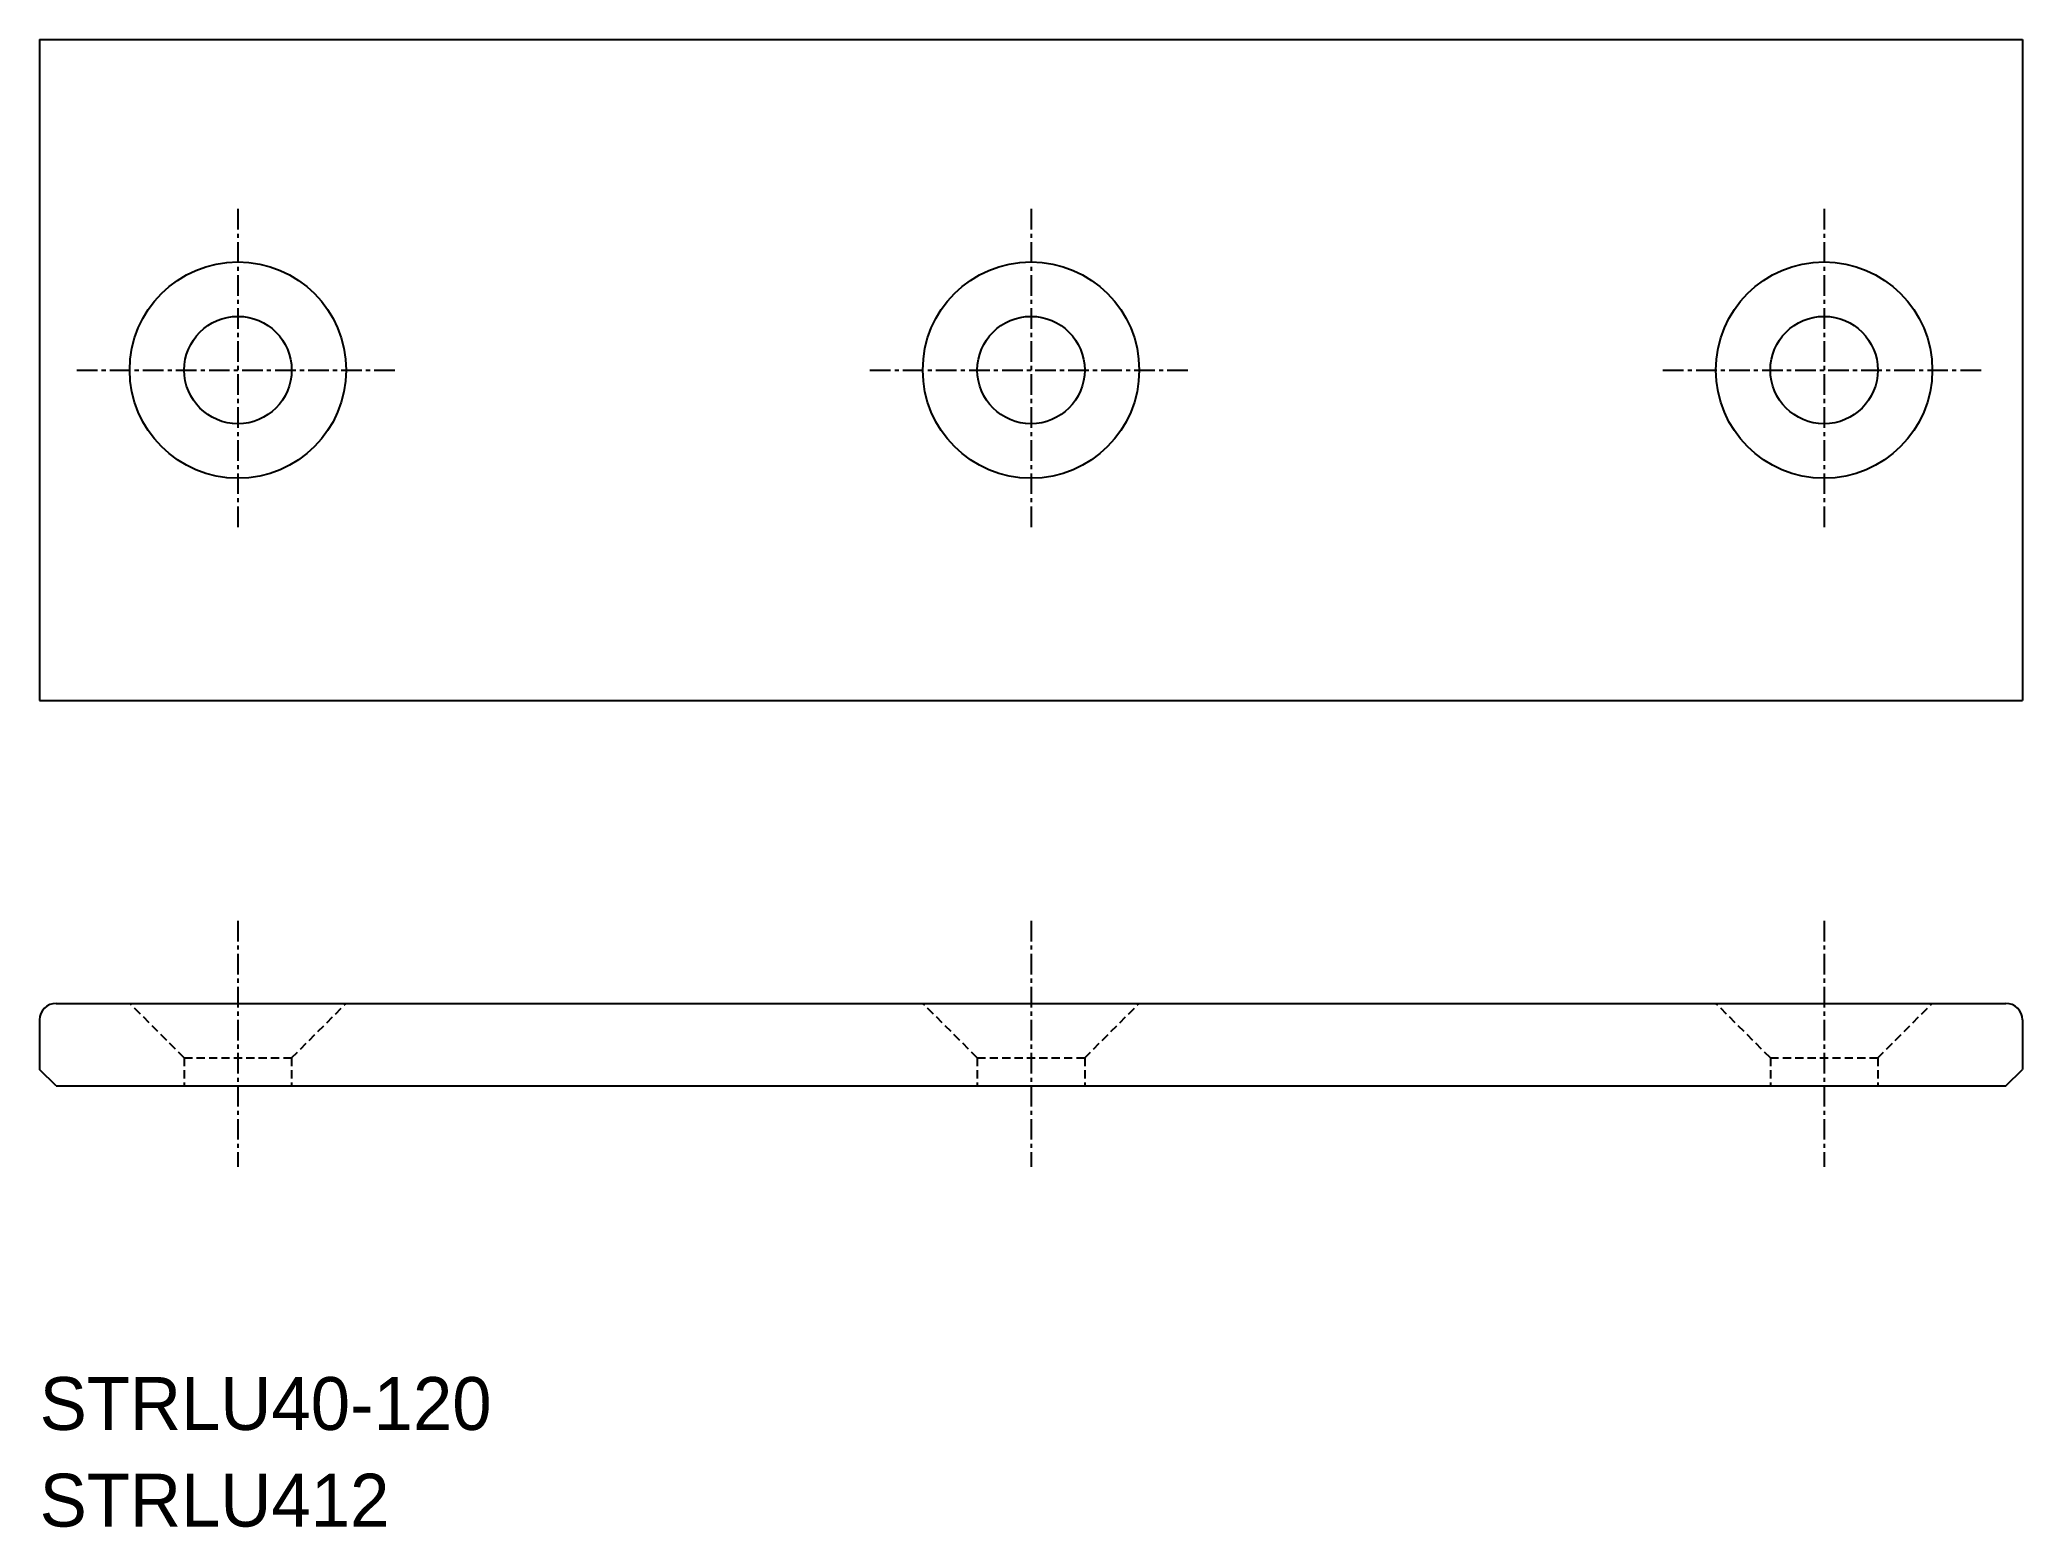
# Model space of a CAD drawing. Extents: x 10 to 130, y 10 to 100.
import ezdxf

# ---------------------------------------------------------------- set-up
doc = ezdxf.new("R2010")
doc.units = 0
doc.linetypes.add('CENTER', pattern=[2, 1.25, -0.25, 0.25, -0.25])
doc.linetypes.add('DASHED', pattern=[0.75, 0.5, -0.25])
doc.layers.get('0').update_dxf_attribs({"linetype": 'CONTINUOUS'})
doc.layers.add('CENTER', color=1, linetype='CENTER')

msp = doc.modelspace()

# ---------------------------------------------------------------- linework, layer by layer
at = {"color": 7, "linetype": 'CONTINUOUS'}
for p, q in [((10, 100), (10, 60)), ((10, 100), (130, 100)), ((130, 100), (130, 60)), ((10, 60), (130, 60)), ((11, 41.67), (129, 41.67)), ((10, 40.67), (10, 37.67)), ((130, 40.67), (130, 37.67)), ((11, 36.67), (10, 37.67)), ((129, 36.67), (130, 37.67)), ((11, 36.67), (129, 36.67))]:
    msp.add_line(p, q, dxfattribs=at)
at = {"color": 3, "linetype": 'DASHED'}
for p, q in [((18.75, 38.37), (15.45, 41.67)), ((25.25, 38.37), (28.55, 41.67)), ((66.75, 38.37), (63.45, 41.67)), ((73.25, 38.37), (76.55, 41.67)), ((114.75, 38.37), (111.45, 41.67)), ((121.25, 38.37), (124.55, 41.67)), ((18.75, 38.37), (25.25, 38.37)), ((18.75, 38.37), (18.75, 36.67)), ((25.25, 38.37), (25.25, 36.67)), ((66.75, 38.37), (73.25, 38.37)), ((66.75, 38.37), (66.75, 36.67)), ((73.25, 38.37), (73.25, 36.67)), ((114.75, 38.37), (121.25, 38.37)), ((114.75, 38.37), (114.75, 36.67)), ((121.25, 38.37), (121.25, 36.67))]:
    msp.add_line(p, q, dxfattribs=at)
at = {"color": 7, "linetype": 'CONTINUOUS'}
for centre, radius in [((22, 80), 6.55), ((70, 80), 6.55), ((118, 80), 6.55), ((22, 80), 3.25), ((70, 80), 3.25), ((118, 80), 3.25)]:
    msp.add_circle(centre, radius, dxfattribs=at)
for centre, start, end in [((11, 40.67), 90, 180), ((129, 40.67), 0, 90)]:
    msp.add_arc(centre, 1, start, end, dxfattribs=at)
at = {"layer": 'CENTER', "color": 1, "linetype": 'CENTER'}
for p, q in [((22, 89.75), (22, 70.25)), ((70, 89.75), (70, 70.25)), ((118, 89.75), (118, 70.25)), ((12.25, 80), (31.75, 80)), ((60.25, 80), (79.75, 80)), ((108.25, 80), (127.75, 80)), ((22, 46.67), (22, 31.78)), ((70, 46.67), (70, 31.78)), ((118, 46.67), (118, 31.78))]:
    msp.add_line(p, q, dxfattribs=at)

# ---------------------------------------------------------------- texts
at = {"color": 7, "linetype": 'CONTINUOUS'}
for s, p in [('STRLU40-120', (10, 15.85)), ('STRLU412', (10, 10))]:
    msp.add_text(s, height=3.2, dxfattribs=at).set_placement(p)

doc.saveas('drawing.dxf')
